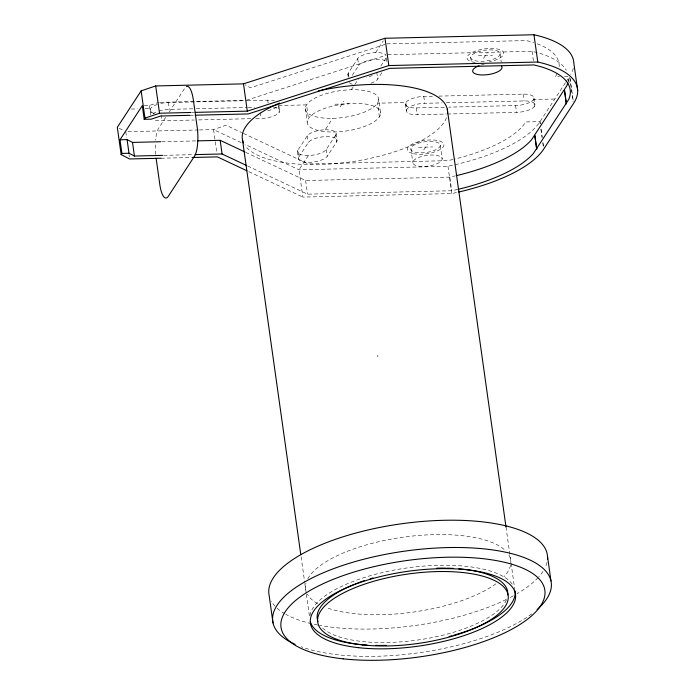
<?xml version="1.0" encoding="UTF-8"?>
<svg xmlns="http://www.w3.org/2000/svg" width="695" height="695" viewBox="0 0 695 695"><rect width="100%" height="100%" fill="white"/><g stroke="black" fill="none" stroke-linecap="round" stroke-linejoin="round"><path stroke-width="0.52" stroke-dasharray="3.48 2.61" d="M557.19 73.435L555.409 76.719L559.466 76.624M165.679 117.42L158.703 128.097A22.188 6.281 88.6 0 0 155.576 140.155M169.172 112.086L184.87 88.065A22.188 6.281 88.6 0 1 185.626 87.118M325.19 129.783A14.795 5.395 -8 0 1 335.633 135.16L336.597 141.98L327.249 156.279A14.795 5.395 -8 0 1 309.327 162.335A14.795 5.395 -8 0 1 298.876 156.948L297.92 150.129L307.268 135.838A14.795 5.395 -8 0 1 325.19 129.783L332.662 118.341M348.421 75.746A14.795 5.395 -8 0 1 348.386 72.932L357.734 58.632A14.795 5.395 -8 0 1 371.86 52.863A14.795 5.395 -8 0 1 386.072 55.148M298.876 156.948L308.224 142.657A14.795 5.395 -8 0 1 326.146 136.602A14.795 5.395 -8 0 1 336.597 141.98M352.269 75.286L358.69 65.452A14.795 5.395 -8 0 1 370.904 59.961A14.795 5.395 -8 0 1 385.551 60.839M335.633 135.16L326.285 149.46A14.795 5.395 -8 0 1 308.363 155.515L299.015 169.806L302.855 197.093L451.802 193.558A125.752 45.887 -8 0 0 457.727 192.263M340.142 106.908L343.877 101.183M351.357 89.751L354.233 85.346M354.806 84.469L358.264 79.195M375.656 52.577L383.301 40.892M380.851 65.999L386.107 57.963A14.795 5.395 -8 0 0 386.594 56.495M370.921 83.218A14.795 5.395 -8 0 0 377.715 79.074L382.389 71.933M423.715 149.964L427.46 144.247M483.538 58.467L487.273 52.751M565.452 82.714L539.841 121.877A125.752 45.887 -8 0 1 447.971 166.279L299.015 169.806L245.005 144.395M566.051 81.81L569.005 77.293M144.317 105.631L149.382 105.518L158.686 102.374M384.874 44.506L250.452 87.805L245.222 84.851M246.334 100.297L385.794 55.383M453.062 159.459L447.815 160.649L308.363 163.959L242.607 133.023M245.7 152.335L305.609 180.526L449.813 177.103L455.503 175.809M247.62 165.983L307.529 194.166L451.724 190.751L458.37 189.24M386.88 43.863L526.324 40.562L530.919 41.735A110.948 40.484 -8 0 1 533.699 42.586M387.862 54.714L532.057 51.3L538.295 52.89A118.35 43.186 -8 0 1 566.269 70.291M478.316 55.774L492.494 55.435M564.531 76.502L569.596 76.38L571.221 87.926M159.763 102.347L244.171 100.349M160.84 103.468A14.795 5.395 -8 0 1 168.433 102.53L246.143 100.688M247.22 100.662L267.731 100.176A14.795 5.395 -8 0 1 274.325 100.775M379.392 116.847L377.472 103.207L405.845 102.53A14.795 5.395 -8 0 1 423.768 96.475L432.403 96.275M438.884 96.118L523.066 94.12A14.795 5.395 -8 0 1 533.517 99.507L554.81 99.003M131.355 109.037L137.74 108.889M145.186 108.715L150.502 108.585L151.328 114.432M267.844 110.679A14.795 5.395 -8 0 0 278.174 105.562L306.547 104.884L308.467 118.524M334.921 104.215L349.107 103.876M159.103 110.992A14.795 5.395 -8 0 1 169.389 109.35L195.295 108.733M196.372 108.707L247.099 107.508M248.185 107.482L254.657 107.325M444.357 107.247L416.296 107.916A14.795 5.395 -8 0 1 405.845 102.53L406.81 109.35A14.795 5.395 -8 0 1 424.732 103.294L442.003 102.886M446.32 102.782L524.03 100.94A14.795 5.395 -8 0 1 534.472 106.326L533.517 99.507A14.795 5.395 -8 0 1 515.594 105.562L448.675 107.143M192.046 112.451L194.209 112.399M189.822 115.318L194.148 115.214M155.324 120.192A14.795 5.395 -8 0 0 161.909 120.791L194.296 120.018M198.605 119.922L251.494 118.663M255.812 118.558L261.207 118.437A14.795 5.395 -8 0 0 278.269 113.381A14.795 5.395 -8 0 0 273.309 107.23M406.81 109.35A14.795 5.395 -8 0 0 417.252 114.736L446.399 114.041M447.476 114.015L516.55 112.382A14.795 5.395 -8 0 0 534.472 106.326M127.958 131.642L198.396 129.974M199.482 129.948L213.573 129.609L226.005 125.204L241.634 132.563M161.735 141.71L196.355 140.894M418.494 147.271L432.681 146.94M163.646 155.35L193.948 154.629M161.049 158.225L192.48 157.478M377.437 356.057L378.149 356.04M241.069 142.545L213.573 129.609L216.814 152.691M248.836 171.674L302.855 197.093M119.192 128.288L123.91 130.721M570.048 78.222L573.288 101.314M571.368 88.977L573.132 101.566M569.17 83.07L568.432 77.823A118.35 43.186 -8 0 1 568.093 81.784M532.057 51.3L533.386 60.743M540.319 123.719L540.024 121.616L525.837 121.955L522.692 126.082A110.948 40.484 -8 0 1 454.113 159.225M541.058 128.966L542.239 137.358M542.969 142.605L543.559 146.801M539.841 121.877L540.137 123.971M540.875 129.218L542.057 137.619M542.786 142.857L543.377 147.062M534.003 98.038L534.959 104.858M523.066 94.12L524.03 100.94M515.594 105.562L516.55 112.382M500.079 53.802A14.795 5.395 -8 0 1 478.125 61.221A14.795 5.395 -8 0 1 478.021 51.804A14.795 5.395 -8 0 1 500.079 53.802L501.251 62.194M470.732 57.407L471.471 62.654M505.995 526.975L514.83 589.899M449.813 177.103L451.724 190.751M447.971 166.279L451.802 193.558M440.256 145.298A14.795 5.395 -8 0 1 418.303 152.718A14.795 5.395 -8 0 1 418.199 143.3A14.795 5.395 -8 0 1 440.256 145.298L442.176 158.938A14.795 5.395 -8 0 1 420.223 166.357A14.795 5.395 -8 0 1 420.119 156.94A14.795 5.395 -8 0 1 442.176 158.938M423.768 96.475L424.732 103.294M416.296 107.916L417.252 114.736M405.359 103.998L406.323 110.818M410.919 148.912L412.839 162.552M386.107 57.963L386.655 61.855M376.76 72.254L377.715 79.074M378.688 99.533A36.983 13.492 -8 0 1 323.809 118.072A36.983 13.492 -8 0 1 323.54 94.529A36.983 13.492 -8 0 1 378.688 99.533L380.599 113.172A36.983 13.492 -8 0 1 325.72 131.711A36.983 13.492 -8 0 1 325.46 108.168A36.983 13.492 -8 0 1 380.599 113.172M357.734 58.632L358.69 65.452M348.386 72.932L348.933 76.824M347.9 74.4L348.317 77.319M377.741 355.71L377.837 356.387M336.119 133.692L337.075 140.512M326.285 149.46L327.249 156.279M305.34 108.559L307.251 122.198M307.268 135.838L308.224 142.657M305.609 180.526L307.529 194.166M297.434 151.597L298.39 158.417M278.938 106.04L279.616 110.913M278.174 105.562L279.138 112.382M267.731 100.176L268.14 103.103M260.39 112.59L261.207 118.437M301.1 556.791L304.723 582.566M304.87 583.644L306.226 593.269M306.373 594.321L309.353 615.492M168.433 102.53L169.389 109.35M161.092 114.944L161.909 120.791M149.382 105.518L150.711 114.962M125.786 131.694L126.672 137.984M129.035 154.776L129.331 156.87M152.917 113.911A14.795 5.395 -8 0 1 158.26 111.261M154.359 113.372A14.795 5.395 -8 0 1 157.305 104.441M308.363 155.515A14.795 5.395 -8 0 1 297.92 150.129M480.775 65.174A14.795 5.395 -8 0 1 486.309 63.94M352.339 84.295A14.795 5.395 -8 0 1 349.377 82.566M537.209 43.811A110.948 40.484 -8 0 1 559.128 66.955M372.294 75.486A14.795 5.395 -8 0 1 366.43 77.38M573.297 68.319A125.752 45.887 -8 0 1 570.812 74.374M446.494 117.69A103.564 37.791 -8 0 1 349.533 162.013A103.564 37.791 -8 0 1 245.04 145.55M510.53 565.183A103.564 37.791 -8 0 1 503.892 576.789M495.9 583.783A103.564 37.791 -8 0 1 325.781 607.413M317.563 603.599A103.564 37.791 -8 0 1 307.329 594.138M305.783 590.09A103.564 37.791 -8 0 1 305.982 583.235M307.781 578.796A103.564 37.791 -8 0 1 402.353 537.305A103.564 37.791 -8 0 1 505.439 550.631M508.975 555.157A103.564 37.791 -8 0 1 510.782 563.445M506.464 599.828A96.153 35.08 -8 0 1 418.911 639.86A96.153 35.08 -8 0 1 321.472 626.959M309.935 615.674A103.564 37.791 -8 0 1 405.515 568.163A103.564 37.791 -8 0 1 513.284 585.85M547.017 562.394A140.607 51.308 -8 0 1 544.967 567.971M542.969 571.455A140.607 51.308 -8 0 1 538.834 576.798M538.147 577.554A140.607 51.308 -8 0 1 516.915 593.799M513.353 595.815A140.607 51.308 -8 0 1 509.861 597.683M506.221 599.507A140.607 51.308 -8 0 1 319.639 625.378M317.641 625.005A140.607 51.308 -8 0 1 312.35 623.884M311.325 623.641A140.607 51.308 -8 0 1 285.775 614.311M284.846 613.781A140.607 51.308 -8 0 1 275.776 606.978M275.09 606.266A140.607 51.308 -8 0 1 271.267 601.106M531.701 613.902A140.607 51.308 -8 0 1 301.083 646.758M155.637 154.394A22.188 6.281 88.6 0 1 155.376 142.909M475.154 62.498A18.496 6.75 -8 0 1 473.252 51.986A18.496 6.75 -8 0 1 501.738 50.526A18.496 6.75 -8 0 1 489.384 61.768M413.438 153.682A18.496 6.75 -8 0 0 443.558 146.271A18.496 6.75 -8 0 0 419.763 141.363A18.496 6.75 -8 0 0 413.438 153.682"/><path stroke-width="1.04" d="M456.459 175.6L458.353 175.166A118.35 43.186 -8 0 0 531.51 139.808L566.799 85.832A118.35 43.186 -8 0 0 567.858 82.792M458.37 189.24L460.272 188.805A118.35 43.186 -8 0 0 533.421 153.447L568.71 99.472A118.35 43.186 -8 0 0 540.215 66.529L533.977 64.939L389.773 68.353L248.254 113.937L195.226 115.196M577.693 90.532L573.853 63.254A125.752 45.887 -8 0 0 533.951 34.75L385.004 38.277L243.485 83.86L155.697 85.945L141.146 90.854L117.307 127.324L121.147 154.603L129.626 158.973L161.049 158.225M121.147 154.603L121.92 153.421L120 139.782L142.293 105.683L144.204 119.323L151.302 119.158L160.606 116.013L189.822 115.318M144.204 119.323L144.977 118.141L159.537 113.224L190.96 112.477M195.295 112.373L247.316 111.139L388.835 65.565L537.791 62.029A125.752 45.887 -8 0 1 573.584 103.407L543.672 149.156A125.752 45.887 -8 0 1 458.709 192.037M120 139.782L127.089 139.608L132.51 142.405L160.649 141.737M197.441 140.868L220.167 140.329L244.718 151.875M121.92 153.421L129.009 153.248L134.43 156.045L162.569 155.376M195.026 154.611L222.079 153.969L246.638 165.514M192.48 157.478L217.405 156.888L246.873 170.753M564.514 90.029L566.434 103.677M564.401 90.228L566.312 103.868M533.951 34.75L537.791 62.029M534.872 135.395L536.783 149.034M534.733 135.586L536.653 149.225M550.97 580.959L547.139 553.68A140.607 51.308 -8 0 0 397.158 524.404A140.607 51.308 -8 0 0 269.165 595.615L272.996 622.894M447.259 109.063L505.995 526.975M385.004 38.277L388.835 65.565M243.485 83.86L247.316 111.139M242.52 139.947L300.796 554.636M220.167 140.329L222.079 153.969M155.697 85.945L159.537 113.224M156.114 158.182L159.798 184.418A22.188 6.281 88.6 0 0 168.286 196.303L194.452 156.271A22.188 6.281 88.6 0 0 197.189 127.228L193.349 99.95A22.188 6.281 88.6 0 0 186.416 86.545M141.146 90.854L144.977 118.141M132.51 142.405L134.43 156.045M127.089 139.608L129.009 153.248M501.477 66.094A14.795 5.395 -8 0 1 492.694 73.661A14.795 5.395 -8 0 1 474.338 73.357A14.795 5.395 -8 0 1 479.124 65.73M243.563 143.005A103.564 37.791 -8 0 1 279.538 103.051M318.24 90.941A103.564 37.791 -8 0 1 447.519 113.302M317.989 621.582A96.153 35.08 -8 0 1 354.58 584.252M355.536 583.878A96.153 35.08 -8 0 1 364.449 580.603M370.105 578.787A96.153 35.08 -8 0 1 373.007 577.927M436.764 568.171A96.153 35.08 -8 0 1 445.929 568.145M446.928 568.163A96.153 35.08 -8 0 1 453.479 568.414M458.761 568.779A96.153 35.08 -8 0 1 464.859 569.414M465.85 569.535A96.153 35.08 -8 0 1 507.758 594.937M515.021 590.941A103.564 37.791 -8 0 1 453.913 635.169M451.993 635.708A103.564 37.791 -8 0 1 449.074 636.498M386.29 645.368A103.564 37.791 -8 0 1 375.343 645.377M366.908 645.029A103.564 37.791 -8 0 1 361.817 644.647M359.828 644.456A103.564 37.791 -8 0 1 310.361 621.817M295.175 644.369A140.607 51.308 -8 0 1 403.595 551.3A140.607 51.308 -8 0 1 537.087 609.567M547.538 556.53A140.607 51.308 -8 0 1 547.495 559.44M362.547 644.908A96.153 35.08 -8 0 0 508.236 598.352A96.153 35.08 -8 0 0 368.046 582.992A96.153 35.08 -8 0 0 362.547 644.908M358.663 647.697A103.564 37.791 -8 0 0 515.577 597.544A103.564 37.791 -8 0 0 364.588 581.003A103.564 37.791 -8 0 0 358.663 647.697M343.139 658.843A133.197 48.598 -8 0 0 544.949 594.338A133.197 48.598 -8 0 0 350.749 573.062A133.197 48.598 -8 0 0 343.139 658.843"/></g></svg>
